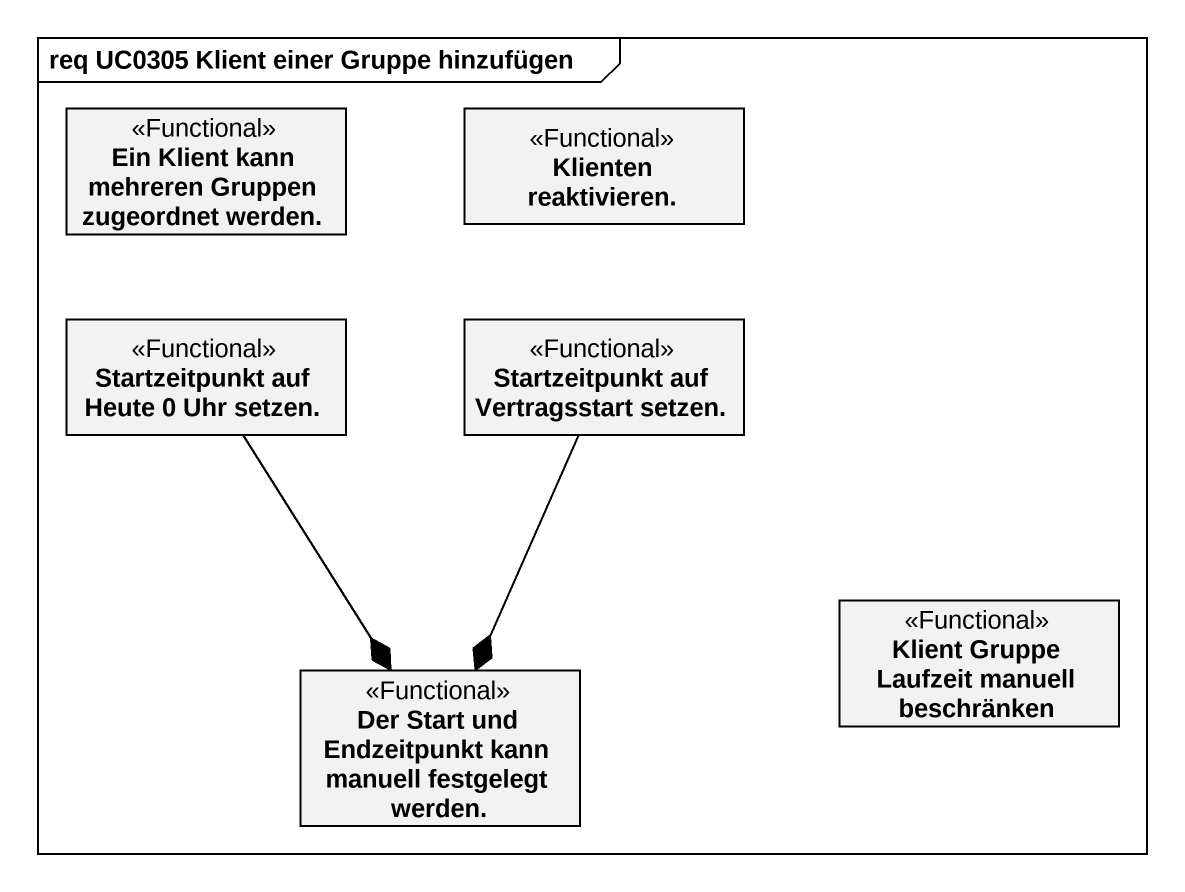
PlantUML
@startuml
mainframe req UC0305 Klient einer Gruppe hinzufügen
hide circle
hide empty members
class "Ein Klient kann mehreren Gruppen zugeordnet werden." as Ein_Klient_kann_mehreren <<Functional>>
class "Klienten reaktivieren." as Klienten_reaktivieren <<Functional>>
class "Startzeitpunkt auf Heute 0 Uhr setzen." as Startzeitpunkt_auf_Heute_0 <<Functional>>
class "Startzeitpunkt auf Vertragsstart setzen." as Startzeitpunkt_auf <<Functional>>
class "Klient Gruppe Laufzeit manuell beschränken" as Klient_Gruppe_Laufzeit <<Functional>>
class "Der Start und Endzeitpunkt kann manuell festgelegt werden." as Der_Start_und_Endzeitpunkt <<Functional>>
Startzeitpunkt_auf_Heute_0 --* Der_Start_und_Endzeitpunkt
Startzeitpunkt_auf --* Der_Start_und_Endzeitpunkt
@enduml
